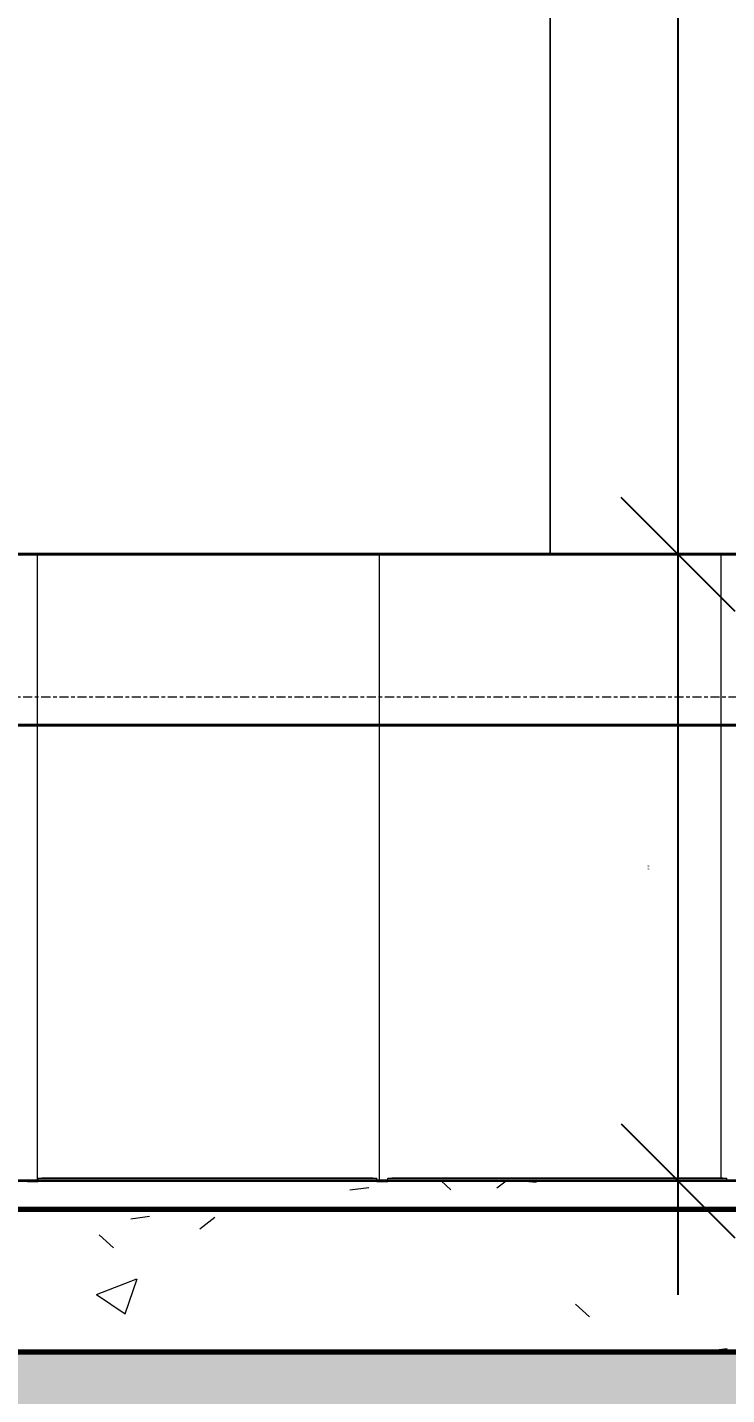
# Model space of a CAD drawing. Header units: millimetres. Extents: x -153298 to 620751, y -313239 to 250031.
# Drawn here: x 95350 to 96578, y -295372 to -292972 of the extents above; entities that cross this region are included whole.
import ezdxf

# ---------------------------------------------------------------- set-up
doc = ezdxf.new("R2010")
doc.units = ezdxf.units.MM
doc.linetypes.add('Centre', pattern=[31.75, 6.35, -4.7625, 15.875, -4.7625])
for name, color, linetype, lineweight in [('A-ANNO-DIMS', 7, 'Continuous', 9), ('A-DETL-GENF', 7, 'Continuous', 35), ('A-DETL-THIN', 7, 'Continuous', 25), ('A-FLOR-FNSH', 7, 'Continuous', 70), ('A-FLOR-LEVL', 7, 'Continuous', 35), ('A-FLOR-PATT', 7, 'Continuous', 70), ('A-GENM', 7, 'Continuous', 9), ('A-GLAZ-CURT', 7, 'Continuous', 9), ('A-WALL-PATT', 7, 'Continuous', 35), ('WALL-E', 7, 'Continuous', 35)]:
    doc.layers.add(name, color=color, linetype=linetype, lineweight=lineweight)
doc.styles.add('Arial_2', font='arial.ttf', dxfattribs={"height": 3})
doc.dimstyles.new('DPA-DIM-3_0_T-T', dxfattribs={"dimscale": 304.8, "dimtxt": 306.07782, "dimasz": 0.656168, "dimexe": 0.656168, "dimexo": 0.0625, "dimgap": 0.164042, "dimtad": 1, "dimdec": 0, "dimzin": 0, "dimdsep": 46, "dimtxsty": 'Arial_2', "dimblk1": 'OBLIQUE', "dimblk2": 'OBLIQUE', "dimsah": 1, "dimcen": 0.09, "dimdle": 0.656168, "dimclrd": 7, "dimclre": 7, "dimclrt": 7, "dimadec": 8, "dimazin": 0, "dimtfac": 1, "dimtdec": 4, "dimtix": 1, "dimtmove": 0, "dimatfit": 3, "dimfxl": 1.312336, "dimfxlon": 1, "dimtvp": 1, "dimtolj": 1, "dimtzin": 0, "dimarcsym": 2})
pattern_1 = [(50, (108217.3, -305821.75), (728.737, -63.756), [76.2, -838.2]), (355, (108217.3, -305821.75), (-140.972, 764.228), [60.96, -670.56]), (100.451, (108278, -305827.1), (587.77, 700.467), [64.76, -712.36]), (46.184, (108217.3, -305618.55), (1084.316, -168.17), [114.3, -1257.3]), (96.636, (108307.7, -305632.6), (949.61, 989.71), [97.14, -1068.54]), (351.184, (108217.3, -305618.6), (949.62, 989.7), [91.44, -1005.84]), (21, (108318.9, -305669.35), (606.458, -409.06), [76.2, -838.2]), (326, (108318.9, -305669.35), (247.208, 736.753), [60.96, -670.56]), (71.451, (108369.44, -305703.44), (853.668, 327.685), [64.76, -712.36]), (37.5, (108217.3, -305821.75), (12.3547, 338.22), [33.528, -628.904, 33.528, -647.192, -673.1]), (37.5, (108217.3, -305821.75), (12.3547, 338.22), [-1343.152, 33.528, -639.572]), (7.5, (108217.3, -305821.75), (267.279, 400.722), [33.528, -354.584, 33.528, -613.664, -256.54]), (7.5, (108217.3, -305821.75), (267.279, 400.722), [-1035.304, 33.528, -223.012]), (327.5, (107990.73, -305821.75), (542.3633, -22.9153), [33.528, -220.472, 33.528, -758.952, -1051.56]), (327.5, (107990.73, -305821.75), (542.3633, -22.9153), [-1046.48, 33.528, -1018.032]), (317.5, (107889.13, -305821.75), (592.517, 101.707), [33.528, -296.672, 33.528, -492.76, -746.76]), (317.5, (107889.13, -305821.75), (592.517, 101.707), [-856.488, 33.528, -713.232])]

# ---------------------------------------------------------------- blocks, each defined once
blk = doc.blocks.new('System Panel - Facade_Solid Panel 100mm-V359-2120-01 ENTRANCE 1 SECTION A')
at = {"layer": 'A-GLAZ-CURT', "color": 7}
for p, q in [((-886982.4, 105550), (-886982.4, 102550)), ((-886982.4, 102550), (-886982.4, 105550)), ((-886982.4, 102550), (-885482.4, 102550)), ((-885482.4, 102550), (-886982.4, 102550))]:
    blk.add_line(p, q, dxfattribs=at)
blk = doc.blocks.new('System Panel - Facade_Solid Panel 100mm-V361-2120-01 ENTRANCE 1 SECTION A')
at = {"layer": 'A-GLAZ-CURT', "color": 7}
for p, q in [((-886982.4, 102550), (-886982.4, 105550)), ((-886982.4, 105550), (-886982.4, 102550)), ((-888482.4, 102550), (-886982.4, 102550)), ((-886982.4, 102550), (-888482.4, 102550))]:
    blk.add_line(p, q, dxfattribs=at)
blk = doc.blocks.new('DPA_Drainage Gutter_Landscape_Type A - DPA_Drainage Gutter_Landscape_Type A-17275574-2120-01 ENTRANCE 1 SECTION A')
at = {"layer": 'A-GENM', "color": 7}
for p, q in [((-887881.1, 101455), (-887286.1, 101455)), ((-887881.1, 101450), (-887881.1, 101455)), ((-887874.1, 101455), (-887867.1, 101455)), ((-887867.1, 101455), (-887874.1, 101455)), ((-887874.1, 101455), (-887867.1, 101455)), ((-887867.1, 101455), (-887874.1, 101455)), ((-887293.1, 101455), (-887874.1, 101455)), ((-887874.1, 101455), (-887293.1, 101455)), ((-887293.1, 101455), (-887874.1, 101455)), ((-887860.1, 101455), (-887847.1, 101455)), ((-887847.1, 101455), (-887860.1, 101455)), ((-887860.1, 101455), (-887847.1, 101455)), ((-887847.1, 101455), (-887860.1, 101455)), ((-887840.1, 101455), (-887827.1, 101455)), ((-887827.1, 101455), (-887840.1, 101455)), ((-887840.1, 101455), (-887827.1, 101455)), ((-887827.1, 101455), (-887840.1, 101455)), ((-887820.1, 101455), (-887807.1, 101455)), ((-887807.1, 101455), (-887820.1, 101455)), ((-887820.1, 101455), (-887807.1, 101455)), ((-887807.1, 101455), (-887820.1, 101455)), ((-887800.1, 101455), (-887787.1, 101455)), ((-887787.1, 101455), (-887800.1, 101455)), ((-887800.1, 101455), (-887787.1, 101455)), ((-887787.1, 101455), (-887800.1, 101455)), ((-887780.1, 101455), (-887767.1, 101455)), ((-887767.1, 101455), (-887780.1, 101455)), ((-887780.1, 101455), (-887767.1, 101455)), ((-887767.1, 101455), (-887780.1, 101455)), ((-887760.1, 101455), (-887747.1, 101455)), ((-887747.1, 101455), (-887760.1, 101455)), ((-887760.1, 101455), (-887747.1, 101455)), ((-887747.1, 101455), (-887760.1, 101455)), ((-887740.1, 101455), (-887727.1, 101455)), ((-887727.1, 101455), (-887740.1, 101455)), ((-887740.1, 101455), (-887727.1, 101455)), ((-887727.1, 101455), (-887740.1, 101455)), ((-887720.1, 101455), (-887707.1, 101455)), ((-887707.1, 101455), (-887720.1, 101455)), ((-887720.1, 101455), (-887707.1, 101455)), ((-887707.1, 101455), (-887720.1, 101455)), ((-887700.1, 101455), (-887687.1, 101455)), ((-887687.1, 101455), (-887700.1, 101455)), ((-887700.1, 101455), (-887687.1, 101455)), ((-887687.1, 101455), (-887700.1, 101455)), ((-887680.1, 101455), (-887667.1, 101455)), ((-887667.1, 101455), (-887680.1, 101455)), ((-887680.1, 101455), (-887667.1, 101455)), ((-887667.1, 101455), (-887680.1, 101455)), ((-887660.1, 101455), (-887647.1, 101455)), ((-887647.1, 101455), (-887660.1, 101455)), ((-887660.1, 101455), (-887647.1, 101455)), ((-887647.1, 101455), (-887660.1, 101455)), ((-887640.1, 101455), (-887627.1, 101455)), ((-887627.1, 101455), (-887640.1, 101455)), ((-887640.1, 101455), (-887627.1, 101455)), ((-887627.1, 101455), (-887640.1, 101455)), ((-887620.1, 101455), (-887607.1, 101455)), ((-887607.1, 101455), (-887620.1, 101455)), ((-887620.1, 101455), (-887607.1, 101455)), ((-887607.1, 101455), (-887620.1, 101455)), ((-887600.1, 101455), (-887587.1, 101455)), ((-887587.1, 101455), (-887600.1, 101455)), ((-887600.1, 101455), (-887587.1, 101455)), ((-887587.1, 101455), (-887600.1, 101455)), ((-887580.1, 101455), (-887567.1, 101455)), ((-887567.1, 101455), (-887580.1, 101455)), ((-887580.1, 101455), (-887567.1, 101455)), ((-887567.1, 101455), (-887580.1, 101455)), ((-887560.1, 101455), (-887547.1, 101455)), ((-887547.1, 101455), (-887560.1, 101455)), ((-887560.1, 101455), (-887547.1, 101455)), ((-887547.1, 101455), (-887560.1, 101455)), ((-887540.1, 101455), (-887527.1, 101455)), ((-887527.1, 101455), (-887540.1, 101455)), ((-887540.1, 101455), (-887527.1, 101455)), ((-887527.1, 101455), (-887540.1, 101455)), ((-887520.1, 101455), (-887507.1, 101455)), ((-887507.1, 101455), (-887520.1, 101455)), ((-887520.1, 101455), (-887507.1, 101455)), ((-887507.1, 101455), (-887520.1, 101455)), ((-887500.1, 101455), (-887487.1, 101455)), ((-887487.1, 101455), (-887500.1, 101455)), ((-887500.1, 101455), (-887487.1, 101455)), ((-887487.1, 101455), (-887500.1, 101455)), ((-887480.1, 101455), (-887467.1, 101455)), ((-887467.1, 101455), (-887480.1, 101455)), ((-887480.1, 101455), (-887467.1, 101455)), ((-887467.1, 101455), (-887480.1, 101455)), ((-887460.1, 101455), (-887447.1, 101455)), ((-887447.1, 101455), (-887460.1, 101455)), ((-887460.1, 101455), (-887447.1, 101455)), ((-887447.1, 101455), (-887460.1, 101455)), ((-887440.1, 101455), (-887427.1, 101455)), ((-887427.1, 101455), (-887440.1, 101455)), ((-887440.1, 101455), (-887427.1, 101455)), ((-887427.1, 101455), (-887440.1, 101455)), ((-887420.1, 101455), (-887407.1, 101455)), ((-887407.1, 101455), (-887420.1, 101455)), ((-887420.1, 101455), (-887407.1, 101455)), ((-887407.1, 101455), (-887420.1, 101455)), ((-887400.1, 101455), (-887387.1, 101455)), ((-887387.1, 101455), (-887400.1, 101455)), ((-887400.1, 101455), (-887387.1, 101455)), ((-887387.1, 101455), (-887400.1, 101455)), ((-887380.1, 101455), (-887367.1, 101455)), ((-887367.1, 101455), (-887380.1, 101455)), ((-887380.1, 101455), (-887367.1, 101455)), ((-887367.1, 101455), (-887380.1, 101455)), ((-887360.1, 101455), (-887347.1, 101455)), ((-887347.1, 101455), (-887360.1, 101455)), ((-887360.1, 101455), (-887347.1, 101455)), ((-887347.1, 101455), (-887360.1, 101455)), ((-887340.1, 101455), (-887327.1, 101455)), ((-887327.1, 101455), (-887340.1, 101455)), ((-887340.1, 101455), (-887327.1, 101455)), ((-887327.1, 101455), (-887340.1, 101455)), ((-887320.1, 101455), (-887307.1, 101455)), ((-887307.1, 101455), (-887320.1, 101455)), ((-887320.1, 101455), (-887307.1, 101455)), ((-887307.1, 101455), (-887320.1, 101455)), ((-887300.1, 101455), (-887293.1, 101455)), ((-887293.1, 101455), (-887300.1, 101455)), ((-887300.1, 101455), (-887293.1, 101455)), ((-887293.1, 101455), (-887300.1, 101455)), ((-887286.1, 101450), (-887286.1, 101455)), ((-887267.3, 101455), (-886672.3, 101455)), ((-887267.3, 101450), (-887267.3, 101455)), ((-887260.3, 101455), (-887253.3, 101455)), ((-887253.3, 101455), (-887260.3, 101455)), ((-887260.3, 101455), (-887253.3, 101455)), ((-887253.3, 101455), (-887260.3, 101455)), ((-886679.3, 101455), (-887260.3, 101455)), ((-887260.3, 101455), (-886679.3, 101455)), ((-886679.3, 101455), (-887260.3, 101455)), ((-887246.3, 101455), (-887233.3, 101455)), ((-887233.3, 101455), (-887246.3, 101455)), ((-887246.3, 101455), (-887233.3, 101455)), ((-887233.3, 101455), (-887246.3, 101455)), ((-887226.3, 101455), (-887213.3, 101455)), ((-887213.3, 101455), (-887226.3, 101455)), ((-887226.3, 101455), (-887213.3, 101455)), ((-887213.3, 101455), (-887226.3, 101455)), ((-887206.3, 101455), (-887193.3, 101455)), ((-887193.3, 101455), (-887206.3, 101455)), ((-887206.3, 101455), (-887193.3, 101455)), ((-887193.3, 101455), (-887206.3, 101455)), ((-887186.3, 101455), (-887173.3, 101455)), ((-887173.3, 101455), (-887186.3, 101455)), ((-887186.3, 101455), (-887173.3, 101455)), ((-887173.3, 101455), (-887186.3, 101455)), ((-887166.3, 101455), (-887153.3, 101455)), ((-887153.3, 101455), (-887166.3, 101455)), ((-887166.3, 101455), (-887153.3, 101455)), ((-887153.3, 101455), (-887166.3, 101455)), ((-887146.3, 101455), (-887133.3, 101455)), ((-887133.3, 101455), (-887146.3, 101455)), ((-887146.3, 101455), (-887133.3, 101455)), ((-887133.3, 101455), (-887146.3, 101455)), ((-887126.3, 101455), (-887113.3, 101455)), ((-887113.3, 101455), (-887126.3, 101455)), ((-887126.3, 101455), (-887113.3, 101455)), ((-887113.3, 101455), (-887126.3, 101455)), ((-887106.3, 101455), (-887093.3, 101455)), ((-887093.3, 101455), (-887106.3, 101455)), ((-887106.3, 101455), (-887093.3, 101455)), ((-887093.3, 101455), (-887106.3, 101455)), ((-887086.3, 101455), (-887073.3, 101455)), ((-887073.3, 101455), (-887086.3, 101455)), ((-887086.3, 101455), (-887073.3, 101455)), ((-887073.3, 101455), (-887086.3, 101455)), ((-887066.3, 101455), (-887053.3, 101455)), ((-887053.3, 101455), (-887066.3, 101455)), ((-887066.3, 101455), (-887053.3, 101455)), ((-887053.3, 101455), (-887066.3, 101455)), ((-887046.3, 101455), (-887033.3, 101455)), ((-887033.3, 101455), (-887046.3, 101455)), ((-887046.3, 101455), (-887033.3, 101455)), ((-887033.3, 101455), (-887046.3, 101455)), ((-887026.3, 101455), (-887013.3, 101455)), ((-887013.3, 101455), (-887026.3, 101455)), ((-887026.3, 101455), (-887013.3, 101455)), ((-887013.3, 101455), (-887026.3, 101455)), ((-887006.3, 101455), (-886993.3, 101455)), ((-886993.3, 101455), (-887006.3, 101455)), ((-887006.3, 101455), (-886993.3, 101455)), ((-886993.3, 101455), (-887006.3, 101455)), ((-886986.3, 101455), (-886973.3, 101455)), ((-886973.3, 101455), (-886986.3, 101455)), ((-886986.3, 101455), (-886973.3, 101455)), ((-886973.3, 101455), (-886986.3, 101455)), ((-886966.3, 101455), (-886953.3, 101455)), ((-886953.3, 101455), (-886966.3, 101455)), ((-886966.3, 101455), (-886953.3, 101455)), ((-886953.3, 101455), (-886966.3, 101455)), ((-886946.3, 101455), (-886933.3, 101455)), ((-886933.3, 101455), (-886946.3, 101455)), ((-886946.3, 101455), (-886933.3, 101455)), ((-886933.3, 101455), (-886946.3, 101455)), ((-886926.3, 101455), (-886913.3, 101455)), ((-886913.3, 101455), (-886926.3, 101455)), ((-886926.3, 101455), (-886913.3, 101455)), ((-886913.3, 101455), (-886926.3, 101455)), ((-886906.3, 101455), (-886893.3, 101455)), ((-886893.3, 101455), (-886906.3, 101455)), ((-886906.3, 101455), (-886893.3, 101455)), ((-886893.3, 101455), (-886906.3, 101455)), ((-886886.3, 101455), (-886873.3, 101455)), ((-886873.3, 101455), (-886886.3, 101455)), ((-886886.3, 101455), (-886873.3, 101455)), ((-886873.3, 101455), (-886886.3, 101455)), ((-886866.3, 101455), (-886853.3, 101455)), ((-886853.3, 101455), (-886866.3, 101455)), ((-886866.3, 101455), (-886853.3, 101455)), ((-886853.3, 101455), (-886866.3, 101455)), ((-886846.3, 101455), (-886833.3, 101455)), ((-886833.3, 101455), (-886846.3, 101455)), ((-886846.3, 101455), (-886833.3, 101455)), ((-886833.3, 101455), (-886846.3, 101455)), ((-886826.3, 101455), (-886813.3, 101455)), ((-886813.3, 101455), (-886826.3, 101455)), ((-886826.3, 101455), (-886813.3, 101455)), ((-886813.3, 101455), (-886826.3, 101455)), ((-886806.3, 101455), (-886793.3, 101455)), ((-886793.3, 101455), (-886806.3, 101455)), ((-886806.3, 101455), (-886793.3, 101455)), ((-886793.3, 101455), (-886806.3, 101455)), ((-886786.3, 101455), (-886773.3, 101455)), ((-886773.3, 101455), (-886786.3, 101455)), ((-886786.3, 101455), (-886773.3, 101455)), ((-886773.3, 101455), (-886786.3, 101455)), ((-886766.3, 101455), (-886753.3, 101455)), ((-886753.3, 101455), (-886766.3, 101455)), ((-886766.3, 101455), (-886753.3, 101455)), ((-886753.3, 101455), (-886766.3, 101455)), ((-886745.8, 101455), (-886733.3, 101455)), ((-886733.3, 101455), (-886745.8, 101455)), ((-886745.8, 101455), (-886733.3, 101455)), ((-886733.3, 101455), (-886745.8, 101455)), ((-886726.3, 101455), (-886713.3, 101455)), ((-886713.3, 101455), (-886726.3, 101455)), ((-886726.3, 101455), (-886713.3, 101455)), ((-886713.3, 101455), (-886726.3, 101455)), ((-886706.3, 101455), (-886693.3, 101455)), ((-886693.3, 101455), (-886706.3, 101455)), ((-886706.3, 101455), (-886693.3, 101455)), ((-886693.3, 101455), (-886706.3, 101455)), ((-886686.3, 101455), (-886679.3, 101455)), ((-886679.3, 101455), (-886686.3, 101455)), ((-886686.3, 101455), (-886679.3, 101455)), ((-886679.3, 101455), (-886686.3, 101455)), ((-886672.3, 101450), (-886672.3, 101455)), ((-887286.1, 101400), (-887881.1, 101400)), ((-887881.1, 101400), (-887286.1, 101400)), ((-887867.1, 101400), (-887874.1, 101400)), ((-887874.1, 101400), (-887867.1, 101400)), ((-887867.1, 101400), (-887874.1, 101400)), ((-887874.1, 101400), (-887867.1, 101400)), ((-887847.1, 101400), (-887860.1, 101400)), ((-887860.1, 101400), (-887847.1, 101400)), ((-887847.1, 101400), (-887860.1, 101400)), ((-887860.1, 101400), (-887847.1, 101400)), ((-887827.1, 101400), (-887840.1, 101400)), ((-887840.1, 101400), (-887827.1, 101400)), ((-887827.1, 101400), (-887840.1, 101400)), ((-887840.1, 101400), (-887827.1, 101400)), ((-887807.1, 101400), (-887820.1, 101400)), ((-887820.1, 101400), (-887807.1, 101400)), ((-887807.1, 101400), (-887820.1, 101400)), ((-887820.1, 101400), (-887807.1, 101400)), ((-887787.1, 101400), (-887800.1, 101400)), ((-887800.1, 101400), (-887787.1, 101400)), ((-887787.1, 101400), (-887800.1, 101400)), ((-887800.1, 101400), (-887787.1, 101400)), ((-887767.1, 101400), (-887780.1, 101400)), ((-887780.1, 101400), (-887767.1, 101400)), ((-887767.1, 101400), (-887780.1, 101400)), ((-887780.1, 101400), (-887767.1, 101400)), ((-887747.1, 101400), (-887760.1, 101400)), ((-887760.1, 101400), (-887747.1, 101400)), ((-887747.1, 101400), (-887760.1, 101400)), ((-887760.1, 101400), (-887747.1, 101400)), ((-887727.1, 101400), (-887740.1, 101400)), ((-887740.1, 101400), (-887727.1, 101400)), ((-887727.1, 101400), (-887740.1, 101400)), ((-887740.1, 101400), (-887727.1, 101400)), ((-887707.1, 101400), (-887720.1, 101400)), ((-887720.1, 101400), (-887707.1, 101400)), ((-887707.1, 101400), (-887720.1, 101400)), ((-887720.1, 101400), (-887707.1, 101400)), ((-887687.1, 101400), (-887700.1, 101400)), ((-887700.1, 101400), (-887687.1, 101400)), ((-887687.1, 101400), (-887700.1, 101400)), ((-887700.1, 101400), (-887687.1, 101400)), ((-887667.1, 101400), (-887680.1, 101400)), ((-887680.1, 101400), (-887667.1, 101400)), ((-887667.1, 101400), (-887680.1, 101400)), ((-887680.1, 101400), (-887667.1, 101400)), ((-887647.1, 101400), (-887660.1, 101400)), ((-887660.1, 101400), (-887647.1, 101400)), ((-887647.1, 101400), (-887660.1, 101400)), ((-887660.1, 101400), (-887647.1, 101400)), ((-887627.1, 101400), (-887640.1, 101400)), ((-887640.1, 101400), (-887627.1, 101400)), ((-887627.1, 101400), (-887640.1, 101400)), ((-887640.1, 101400), (-887627.1, 101400)), ((-887607.1, 101400), (-887620.1, 101400)), ((-887620.1, 101400), (-887607.1, 101400)), ((-887607.1, 101400), (-887620.1, 101400)), ((-887620.1, 101400), (-887607.1, 101400)), ((-887587.1, 101400), (-887600.1, 101400)), ((-887600.1, 101400), (-887587.1, 101400)), ((-887587.1, 101400), (-887600.1, 101400)), ((-887600.1, 101400), (-887587.1, 101400)), ((-887567.1, 101400), (-887580.1, 101400)), ((-887580.1, 101400), (-887567.1, 101400)), ((-887567.1, 101400), (-887580.1, 101400)), ((-887580.1, 101400), (-887567.1, 101400)), ((-887547.1, 101400), (-887560.1, 101400)), ((-887560.1, 101400), (-887547.1, 101400)), ((-887547.1, 101400), (-887560.1, 101400)), ((-887560.1, 101400), (-887547.1, 101400)), ((-887527.1, 101400), (-887540.1, 101400)), ((-887540.1, 101400), (-887527.1, 101400)), ((-887527.1, 101400), (-887540.1, 101400)), ((-887540.1, 101400), (-887527.1, 101400)), ((-887507.1, 101400), (-887520.1, 101400)), ((-887520.1, 101400), (-887507.1, 101400)), ((-887507.1, 101400), (-887520.1, 101400)), ((-887520.1, 101400), (-887507.1, 101400)), ((-887487.1, 101400), (-887500.1, 101400)), ((-887500.1, 101400), (-887487.1, 101400)), ((-887487.1, 101400), (-887500.1, 101400)), ((-887500.1, 101400), (-887487.1, 101400)), ((-887467.1, 101400), (-887480.1, 101400)), ((-887480.1, 101400), (-887467.1, 101400)), ((-887467.1, 101400), (-887480.1, 101400)), ((-887480.1, 101400), (-887467.1, 101400)), ((-887447.1, 101400), (-887460.1, 101400)), ((-887460.1, 101400), (-887447.1, 101400)), ((-887447.1, 101400), (-887460.1, 101400)), ((-887460.1, 101400), (-887447.1, 101400)), ((-887427.1, 101400), (-887440.1, 101400)), ((-887440.1, 101400), (-887427.1, 101400)), ((-887427.1, 101400), (-887440.1, 101400)), ((-887440.1, 101400), (-887427.1, 101400)), ((-887407.1, 101400), (-887420.1, 101400)), ((-887420.1, 101400), (-887407.1, 101400)), ((-887407.1, 101400), (-887420.1, 101400)), ((-887420.1, 101400), (-887407.1, 101400)), ((-887387.1, 101400), (-887400.1, 101400)), ((-887400.1, 101400), (-887387.1, 101400)), ((-887387.1, 101400), (-887400.1, 101400)), ((-887400.1, 101400), (-887387.1, 101400)), ((-887367.1, 101400), (-887380.1, 101400)), ((-887380.1, 101400), (-887367.1, 101400)), ((-887367.1, 101400), (-887380.1, 101400)), ((-887380.1, 101400), (-887367.1, 101400)), ((-887347.1, 101400), (-887360.1, 101400)), ((-887360.1, 101400), (-887347.1, 101400)), ((-887347.1, 101400), (-887360.1, 101400)), ((-887360.1, 101400), (-887347.1, 101400)), ((-887327.1, 101400), (-887340.1, 101400)), ((-887340.1, 101400), (-887327.1, 101400)), ((-887327.1, 101400), (-887340.1, 101400)), ((-887340.1, 101400), (-887327.1, 101400)), ((-887307.1, 101400), (-887320.1, 101400)), ((-887320.1, 101400), (-887307.1, 101400)), ((-887307.1, 101400), (-887320.1, 101400)), ((-887320.1, 101400), (-887307.1, 101400)), ((-887293.1, 101400), (-887300.1, 101400)), ((-887300.1, 101400), (-887293.1, 101400)), ((-887293.1, 101400), (-887300.1, 101400)), ((-887300.1, 101400), (-887293.1, 101400)), ((-886672.3, 101400), (-887267.3, 101400)), ((-887267.3, 101400), (-886672.3, 101400)), ((-887253.3, 101400), (-887260.3, 101400)), ((-887260.3, 101400), (-887253.3, 101400)), ((-887253.3, 101400), (-887260.3, 101400)), ((-887260.3, 101400), (-887253.3, 101400)), ((-887233.3, 101400), (-887246.3, 101400)), ((-887246.3, 101400), (-887233.3, 101400)), ((-887233.3, 101400), (-887246.3, 101400)), ((-887246.3, 101400), (-887233.3, 101400)), ((-887213.3, 101400), (-887226.3, 101400)), ((-887226.3, 101400), (-887213.3, 101400)), ((-887213.3, 101400), (-887226.3, 101400)), ((-887226.3, 101400), (-887213.3, 101400)), ((-887193.3, 101400), (-887206.3, 101400)), ((-887206.3, 101400), (-887193.3, 101400)), ((-887193.3, 101400), (-887206.3, 101400)), ((-887206.3, 101400), (-887193.3, 101400)), ((-887173.3, 101400), (-887186.3, 101400)), ((-887186.3, 101400), (-887173.3, 101400)), ((-887173.3, 101400), (-887186.3, 101400)), ((-887186.3, 101400), (-887173.3, 101400)), ((-887153.3, 101400), (-887166.3, 101400)), ((-887166.3, 101400), (-887153.3, 101400)), ((-887153.3, 101400), (-887166.3, 101400)), ((-887166.3, 101400), (-887153.3, 101400)), ((-887133.3, 101400), (-887146.3, 101400)), ((-887146.3, 101400), (-887133.3, 101400)), ((-887133.3, 101400), (-887146.3, 101400)), ((-887146.3, 101400), (-887133.3, 101400)), ((-887113.3, 101400), (-887126.3, 101400)), ((-887126.3, 101400), (-887113.3, 101400)), ((-887113.3, 101400), (-887126.3, 101400)), ((-887126.3, 101400), (-887113.3, 101400)), ((-887093.3, 101400), (-887106.3, 101400)), ((-887106.3, 101400), (-887093.3, 101400)), ((-887093.3, 101400), (-887106.3, 101400)), ((-887106.3, 101400), (-887093.3, 101400)), ((-887073.3, 101400), (-887086.3, 101400)), ((-887086.3, 101400), (-887073.3, 101400)), ((-887073.3, 101400), (-887086.3, 101400)), ((-887086.3, 101400), (-887073.3, 101400)), ((-887053.3, 101400), (-887066.3, 101400)), ((-887066.3, 101400), (-887053.3, 101400)), ((-887053.3, 101400), (-887066.3, 101400)), ((-887066.3, 101400), (-887053.3, 101400)), ((-887033.3, 101400), (-887046.3, 101400)), ((-887046.3, 101400), (-887033.3, 101400)), ((-887033.3, 101400), (-887046.3, 101400)), ((-887046.3, 101400), (-887033.3, 101400)), ((-887013.3, 101400), (-887026.3, 101400)), ((-887026.3, 101400), (-887013.3, 101400)), ((-887013.3, 101400), (-887026.3, 101400)), ((-887026.3, 101400), (-887013.3, 101400)), ((-886993.3, 101400), (-887006.3, 101400)), ((-887006.3, 101400), (-886993.3, 101400)), ((-886993.3, 101400), (-887006.3, 101400)), ((-887006.3, 101400), (-886993.3, 101400)), ((-886973.3, 101400), (-886986.3, 101400)), ((-886986.3, 101400), (-886973.3, 101400)), ((-886973.3, 101400), (-886986.3, 101400)), ((-886986.3, 101400), (-886973.3, 101400)), ((-886953.3, 101400), (-886966.3, 101400)), ((-886966.3, 101400), (-886953.3, 101400)), ((-886953.3, 101400), (-886966.3, 101400)), ((-886966.3, 101400), (-886953.3, 101400)), ((-886933.3, 101400), (-886946.3, 101400)), ((-886946.3, 101400), (-886933.3, 101400)), ((-886933.3, 101400), (-886946.3, 101400)), ((-886946.3, 101400), (-886933.3, 101400)), ((-886913.3, 101400), (-886926.3, 101400)), ((-886926.3, 101400), (-886913.3, 101400)), ((-886913.3, 101400), (-886926.3, 101400)), ((-886926.3, 101400), (-886913.3, 101400)), ((-886893.3, 101400), (-886906.3, 101400)), ((-886906.3, 101400), (-886893.3, 101400)), ((-886893.3, 101400), (-886906.3, 101400)), ((-886906.3, 101400), (-886893.3, 101400)), ((-886873.3, 101400), (-886886.3, 101400)), ((-886886.3, 101400), (-886873.3, 101400)), ((-886873.3, 101400), (-886886.3, 101400)), ((-886886.3, 101400), (-886873.3, 101400)), ((-886853.3, 101400), (-886866.3, 101400)), ((-886866.3, 101400), (-886853.3, 101400)), ((-886853.3, 101400), (-886866.3, 101400)), ((-886866.3, 101400), (-886853.3, 101400)), ((-886833.3, 101400), (-886846.3, 101400)), ((-886846.3, 101400), (-886833.3, 101400)), ((-886833.3, 101400), (-886846.3, 101400)), ((-886846.3, 101400), (-886833.3, 101400)), ((-886813.3, 101400), (-886826.3, 101400)), ((-886826.3, 101400), (-886813.3, 101400)), ((-886813.3, 101400), (-886826.3, 101400)), ((-886826.3, 101400), (-886813.3, 101400)), ((-886793.3, 101400), (-886806.3, 101400)), ((-886806.3, 101400), (-886793.3, 101400)), ((-886793.3, 101400), (-886806.3, 101400)), ((-886806.3, 101400), (-886793.3, 101400)), ((-886773.3, 101400), (-886786.3, 101400)), ((-886786.3, 101400), (-886773.3, 101400)), ((-886773.3, 101400), (-886786.3, 101400)), ((-886786.3, 101400), (-886773.3, 101400)), ((-886753.3, 101400), (-886766.3, 101400)), ((-886766.3, 101400), (-886753.3, 101400)), ((-886753.3, 101400), (-886766.3, 101400)), ((-886766.3, 101400), (-886753.3, 101400)), ((-886733.3, 101400), (-886745.8, 101400)), ((-886745.8, 101400), (-886733.3, 101400)), ((-886733.3, 101400), (-886745.8, 101400)), ((-886745.8, 101400), (-886733.3, 101400)), ((-886713.3, 101400), (-886726.3, 101400)), ((-886726.3, 101400), (-886713.3, 101400)), ((-886713.3, 101400), (-886726.3, 101400)), ((-886726.3, 101400), (-886713.3, 101400)), ((-886693.3, 101400), (-886706.3, 101400)), ((-886706.3, 101400), (-886693.3, 101400)), ((-886693.3, 101400), (-886706.3, 101400)), ((-886706.3, 101400), (-886693.3, 101400)), ((-886679.3, 101400), (-886686.3, 101400)), ((-886686.3, 101400), (-886679.3, 101400)), ((-886679.3, 101400), (-886686.3, 101400)), ((-886686.3, 101400), (-886679.3, 101400))]:
    blk.add_line(p, q, dxfattribs=at)
blk = doc.blocks.new('_Oblique')
at = {"color": 7, "linetype": 'ByBlock', "lineweight": -2}
blk.add_line((-0.5, -0.5), (0.5, 0.5), dxfattribs=at)
blk = doc.blocks.new('*D3774')
at = {"layer": 'A-ANNO-DIMS', "color": 7, "lineweight": -2, "transparency": 16777216}
for p, q in [((96492.5, -290696.8), (96492.5, -294096.8)), ((96873.4, -290896.8), (96292.5, -290896.8)), ((96873.4, -293896.8), (96292.5, -293896.8))]:
    blk.add_line(p, q, dxfattribs=at)
at = {"layer": 'DEFPOINTS', "color": 7, "transparency": 16777216}
for p in [(96892.5, -290896.8), (96492.5, -293896.8), (96892.5, -293896.8)]:
    blk.add_point(p, dxfattribs=at)
at = {"layer": 'A-ANNO-DIMS', "color": 7, "lineweight": -2, "transparency": 16777216, "xscale": 200, "yscale": 200, "zscale": 200}
for p, rotation in [((96492.5, -290896.8), 90), ((96492.5, -293896.8), 270)]:
    blk.add_blockref('_Oblique', p, dxfattribs=dict(at, rotation=rotation))
at = {"layer": 'A-ANNO-DIMS', "color": 7, "transparency": 16777216, "insert": (96440.9, -292396.8), "char_height": 3, "width": 1107.531, "attachment_point": 5, "rotation": 90, "style": 'Arial_2'}
blk.add_mtext('\\A1;3000', dxfattribs=at)
blk = doc.blocks.new('*D3775')
at = {"layer": 'A-ANNO-DIMS', "color": 7, "lineweight": -2, "transparency": 16777216}
for p, q in [((96492.5, -293696.8), (96492.5, -295196.8)), ((96873.4, -293896.8), (96292.5, -293896.8)), ((96873.4, -294996.8), (96292.5, -294996.8))]:
    blk.add_line(p, q, dxfattribs=at)
at = {"layer": 'DEFPOINTS', "color": 7, "transparency": 16777216}
for p in [(96892.5, -293896.8), (96492.5, -294996.8), (96892.5, -294996.8)]:
    blk.add_point(p, dxfattribs=at)
at = {"layer": 'A-ANNO-DIMS', "color": 7, "lineweight": -2, "transparency": 16777216, "xscale": 200, "yscale": 200, "zscale": 200}
for p, rotation in [((96492.5, -293896.8), 90), ((96492.5, -294996.8), 270)]:
    blk.add_blockref('_Oblique', p, dxfattribs=dict(at, rotation=rotation))
at = {"layer": 'A-ANNO-DIMS', "color": 7, "transparency": 16777216, "insert": (96440.9, -294446.8), "char_height": 3, "width": 1107.531, "attachment_point": 5, "rotation": 90, "style": 'Arial_2'}
blk.add_mtext('\\A1;1100', dxfattribs=at)

msp = doc.modelspace()

# ---------------------------------------------------------------- hatches: boundary and pattern name
at = {"layer": 'A-DETL-GENF', "lineweight": 9}
h = msp.add_hatch(dxfattribs=at)
h.set_pattern_fill('FP_32', style=0, pattern_type=2)
h.set_pattern_definition([(45, (108217.3, -305821.75), (0, 449.0128), [317.5, -317.5]), (45, (108133.1, -305737.56), (0, 449.0128), [317.5, -317.5]), (45, (108048.92, -305653.38), (0, 449.0128), [317.5, -317.5]), (135, (108048.92, -305597.24), (-449.0128, 3e-14), [317.5, -317.5]), (135, (108133.1, -305513.05), (-449.0128, 3e-14), [317.5, -317.5]), (135, (108217.3, -305428.87), (-449.0128, 3e-14), [317.5, -317.5])])
h.paths.add_polyline_path([(136587.1047, -298446.753), (140337.5298, -298446.753), (140337.5298, -295376.753), (134242.3285, -295376.753), (134242.3285, -295096.753), (116692.5163, -295096.753), (122478.88, -298446.753), (132836.6797, -298446.753)])
h.paths.add_polyline_path([(91582.0038, -298446.753), (103688.1926, -298446.753), (103688.1926, -295296.753), (88643.88, -295296.753), (88643.88, -295146.753), (83446.7954, -295146.753), (83446.7954, -295376.753), (80330.7286, -295376.753), (80330.7286, -298446.753), (87831.5788, -298446.753)])
at = {"layer": 'A-FLOR-PATT', "lineweight": 9}
h = msp.add_hatch(dxfattribs=at)
h.set_pattern_fill('FP_1', style=0, pattern_type=2)
h.set_pattern_definition(pattern_1)
h.paths.add_polyline_path([(96035.6336, -295046.753), (98172.88, -295046.753), (98172.88, -295021.753), (98260.38, -295021.753), (98260.38, -295016.753), (98237.88, -295016.753), (98237.88, -294996.753), (88642.88, -294996.753), (88642.88, -295046.753), (95801.2321, -295046.753)])
h.paths.add_polyline_path([(98402.88, -295021.753), (98431.8802, -295021.753), (98431.8802, -294996.753), (98402.88, -294996.753), (98402.88, -295016.753), (98380.38, -295016.753), (98380.38, -295021.753)])
h = msp.add_hatch(dxfattribs=at)
h.set_pattern_fill('FP_1', style=0, pattern_type=2)
h.set_pattern_definition(pattern_1)
h.paths.add_polyline_path([(96035.6336, -295046.753), (98172.88, -295046.753), (98172.88, -295021.753), (98260.38, -295021.753), (98260.38, -295016.753), (98237.88, -295016.753), (98237.88, -294996.753), (88642.88, -294996.753), (88642.88, -295046.753), (95801.2321, -295046.753)])
h.paths.add_polyline_path([(98402.88, -295021.753), (98431.8802, -295021.753), (98431.8802, -294996.753), (98402.88, -294996.753), (98402.88, -295016.753), (98380.38, -295016.753), (98380.38, -295021.753)])
h = msp.add_hatch(dxfattribs=at)
h.set_pattern_fill('FP_1', style=0, pattern_type=2)
h.set_pattern_definition(pattern_1)
h.paths.add_polyline_path([(96738.8383, -295296.753), (98431.8802, -295296.753), (98431.8802, -295096.753), (98380.38, -295096.753), (98380.38, -295176.753), (98260.38, -295176.753), (98260.38, -295096.753), (98172.88, -295096.753), (98172.88, -295046.753), (88642.88, -295046.753), (88643.88, -295296.753), (96504.4368, -295296.753)])
h = msp.add_hatch(dxfattribs=at)
h.set_pattern_fill('FP_1', style=0, pattern_type=2)
h.set_pattern_definition(pattern_1)
h.paths.add_polyline_path([(96738.8383, -295296.753), (98431.8802, -295296.753), (98431.8802, -295096.753), (98380.38, -295096.753), (98380.38, -295176.753), (98260.38, -295176.753), (98260.38, -295096.753), (98172.88, -295096.753), (98172.88, -295046.753), (88642.88, -295046.753), (88643.88, -295296.753), (96504.4368, -295296.753)])
at = {"layer": 'A-WALL-PATT', "lineweight": 9}
h = msp.add_hatch(dxfattribs=at)
h.set_pattern_fill('FP_30', style=0, pattern_type=2)
h.set_pattern_definition([(90, (88767.9, -293896.75), (-600, 4e-14), [])])
h.paths.add_polyline_path([(88767.88, -294196.753), (90967.88, -294196.753), (90968.716, -294096.3461), (90970.2953, -294091.3262), (90970.2953, -294090.1106), (90973.7886, -294085.8377), (90977.9408, -294083.2592), (90979.2785, -294082.2271), (90986.7623, -294082.2641), (90987.6771, -294083.672), (90992.176, -294086.0651), (90996.3746, -294091.0827), (90996.887, -294099.5047), (90997.7401, -294119.8756), (90997.88, -294137.7639), (90997.88, -294196.753), (91617.88, -294196.753), (91618.716, -294096.3461), (91620.2953, -294091.3262), (91620.2953, -294090.1106), (91623.7886, -294085.8377), (91627.9408, -294083.2592), (91629.2785, -294082.2271), (91636.7623, -294082.2641), (91637.6771, -294083.672), (91642.176, -294086.0651), (91646.3746, -294091.0827), (91646.887, -294099.5047), (91647.7401, -294119.8756), (91647.88, -294137.7639), (91647.88, -294196.753), (92267.88, -294196.753), (92268.716, -294096.3461), (92270.2953, -294091.3262), (92270.2953, -294090.1106), (92273.7886, -294085.8377), (92277.9408, -294083.2592), (92279.2785, -294082.2271), (92286.7623, -294082.2641), (92287.6771, -294083.672), (92292.176, -294086.0651), (92296.3746, -294091.0827), (92296.887, -294099.5047), (92297.7401, -294119.8756), (92297.88, -294137.7639), (92297.88, -294196.753), (92917.88, -294196.753), (92918.716, -294096.3461), (92920.2953, -294091.3262), (92920.2953, -294090.1106), (92923.7886, -294085.8377), (92927.9408, -294083.2592), (92929.2785, -294082.2271), (92936.7623, -294082.2641), (92937.6771, -294083.672), (92942.176, -294086.0651), (92946.3746, -294091.0827), (92946.887, -294099.5047), (92947.7401, -294119.8756), (92947.88, -294133.1991), (92947.88, -294196.753), (93567.88, -294196.753), (93568.716, -294096.3461), (93570.2953, -294091.3262), (93570.2953, -294090.1106), (93573.7886, -294085.8377), (93577.9408, -294083.2592), (93579.2785, -294082.2271), (93586.7623, -294082.2641), (93587.6771, -294083.672), (93592.176, -294086.0651), (93596.3746, -294091.0827), (93596.887, -294099.5047), (93597.7401, -294119.8756), (93597.88, -294137.7639), (93597.88, -294196.753), (97743.5724, -294196.753), (97726.5104, -294147.9827), (97722.922, -294125.3265), (97731.6683, -294095.0229), (97740.7916, -294082.0376), (97747.0046, -294075.7164), (97755.8687, -294070.112), (97766.0321, -294063.7588), (97791.88, -294058.7345), (98172.88, -294058.7345), (98492.4254, -293896.753), (88767.88, -293896.753), (88767.88, -294101.7192)])
h.paths.add_polyline_path([(97791.88, -294096.7345), (97791.88, -294096.0871), (97790.1357, -294096.8571)])
h.paths.add_polyline_path([(97773.3681, -294102.8687), (97762.7495, -294117.2812), (97765.6279, -294109.3526), (97769.8446, -294105.8203)])
h.paths.add_polyline_path([(98162.88, -294196.753), (98163.2207, -294190.1521), (98164.2197, -294188.7345), (98162.88, -294183.7345), (98162.88, -294096.7345), (97788.7269, -294097.7794), (97775.6882, -294100.8884), (97765.1436, -294110.6757), (97762.2173, -294120.0458), (97763.9321, -294141.5863), (97784.0287, -294196.753), (98145.2477, -294196.753)])
h.paths.add_polyline_path([(99170.4279, -294196.753), (99762.2461, -293896.753), (99069.6522, -293896.753), (98902.88, -293981.2919), (98902.88, -294196.753), (99082.854, -294196.753)])
h.paths.add_polyline_path([(98852.88, -294196.753), (98852.88, -294006.6375), (98477.834, -294196.753), (98848.4524, -294196.753)])
h.paths.add_polyline_path([(98182.88, -294163.7345), (98181.5402, -294164.8906), (98182.5393, -294164.1154)])
h.paths.add_polyline_path([(98393.7891, -294196.753), (98852.88, -293963.922), (98852.88, -293896.753), (98576.4704, -293896.753), (98182.88, -294096.2688), (98182.2977, -294186.6206), (98181.5402, -294188.7345), (98182.88, -294190.8056), (98182.9738, -294196.753), (98379.6493, -294196.753)])
h.paths.add_polyline_path([(98172.88, -294193.7345), (98172.0433, -294192.8729), (98172.8289, -294193.7278)])
h.paths.add_polyline_path([(97762.1412, -294138.5586), (97762.7495, -294138.3372), (97762.0983, -294138.3372)])
h.paths.add_polyline_path([(98902.88, -293938.6884), (98985.6073, -293896.753), (98902.88, -293896.753)])
h = msp.add_hatch(dxfattribs=at)
h.set_pattern_fill('FP_29', style=0, pattern_type=2)
h.set_pattern_definition([(90, (99567.9, -294996.75), (-600, 4e-14), [])])
h.paths.add_polyline_path([(88768.6924, -294996.753), (88802.88, -294996.753), (88802.88, -294994.753), (89232.88, -294994.753), (89232.88, -294996.753), (89252.88, -294996.753), (89252.88, -294994.753), (89682.88, -294994.753), (89682.88, -294996.753), (89845.5754, -294996.753), (89845.5754, -294991.753), (90440.5754, -294991.753), (90440.5754, -294996.753), (90459.3091, -294996.753), (90459.3091, -294991.753), (90967.88, -294991.753), (90967.88, -294196.753), (88642.88, -294196.753), (88643.88, -294996.753)])
h.paths.add_polyline_path([(93527.9777, -294996.753), (93527.9777, -294991.753), (93567.88, -294991.753), (93567.88, -294196.753), (92947.88, -294196.753), (92948.244, -294991.753), (93509.244, -294991.753), (93509.244, -294996.753)])
h.paths.add_polyline_path([(94122.9777, -294996.753), (94141.7114, -294996.753), (94141.7114, -294991.753), (94736.7114, -294991.753), (94736.7114, -294996.753), (94755.4451, -294996.753), (94755.4451, -294991.753), (95350.4451, -294991.753), (95350.4451, -294996.753), (95369.1788, -294996.753), (95369.1788, -294991.753), (95964.1788, -294991.753), (95964.1788, -294996.753), (95982.9126, -294996.753), (95982.9126, -294991.753), (96577.9126, -294991.753), (96577.9126, -294996.753), (96596.6463, -294996.753), (96596.6463, -294991.753), (97191.6463, -294991.753), (97191.6463, -294996.753), (97210.38, -294996.753), (97210.38, -294991.753), (97767.88, -294991.753), (97767.88, -294696.753), (98147.88, -294696.753), (98147.88, -294596.753), (97967.8734, -294596.753), (97967.8734, -294396.753), (98147.88, -294396.753), (98147.88, -294346.7345), (97841.7492, -294345.7586), (97829.9656, -294344.093), (97812.1157, -294337.0517), (97802.2301, -294330.1045), (97794.4109, -294322.1699), (97780.944, -294299.4306), (97743.5724, -294196.753), (93597.88, -294196.753), (93597.88, -294991.753), (94122.9777, -294991.753)])
h.paths.add_polyline_path([(92914.244, -294996.753), (92914.244, -294991.753), (92917.88, -294991.753), (92917.88, -294196.753), (92297.88, -294196.753), (92297.88, -294996.753), (92300.5102, -294996.753), (92300.5102, -294991.753), (92895.5102, -294991.753), (92895.5102, -294996.753)])
h.paths.add_polyline_path([(91686.7765, -294996.753), (91686.7765, -294991.753), (92267.88, -294991.753), (92267.88, -294196.753), (91647.88, -294196.753), (91647.88, -294991.753), (91668.0428, -294991.753), (91668.0428, -294996.753)])
h.paths.add_polyline_path([(91073.0428, -294996.753), (91073.0428, -294991.753), (91617.88, -294991.753), (91617.88, -294196.753), (90997.88, -294196.753), (90997.88, -294991.753), (91054.3091, -294991.753), (91054.3091, -294996.753)])
h.paths.add_polyline_path([(98246.5643, -294696.753), (98852.88, -294389.404), (98852.88, -294196.753), (98477.834, -294196.753), (98197.88, -294338.6651), (98197.88, -294696.753)])
h.paths.add_polyline_path([(95167.8734, -294596.753), (94967.8734, -294596.753), (94967.8734, -294396.753), (95167.8734, -294396.753)])
h.paths.add_polyline_path([(92050.807, -294596.753), (91967.8734, -294596.753), (91967.8734, -294396.753), (92167.8734, -294396.753), (92167.8734, -294596.753)])
h.paths.add_polyline_path([(88967.8734, -294596.753), (88967.8734, -294396.753), (89167.8734, -294396.753), (89167.8734, -294596.753)])
h.paths.add_polyline_path([(98902.88, -294364.0584), (99232.9279, -294196.753), (98902.88, -294196.753), (98902.88, -294353.5583)])
h.paths.add_polyline_path([(98145.2477, -294308.7345), (98147.88, -294308.7345), (98148.7318, -294208.7345), (98163.2207, -294208.7345), (98162.7862, -294196.753), (97784.0287, -294196.8013), (97819.5387, -294291.196), (97829.0437, -294303.2383), (97846.4755, -294308.7345), (97910.8462, -294308.7345)])
h.paths.add_polyline_path([(98197.88, -294296.0617), (98393.7891, -294196.753), (98182.88, -294197.5367), (98182.88, -294208.7345), (98197.88, -294208.7345), (98197.88, -294290.5985)])

# ---------------------------------------------------------------- linework, layer by layer
at = {"layer": 'A-DETL-THIN', "color": 7}
msp.add_line((103688.1926, -295296.753), (88643.88, -295296.753), dxfattribs=at)
at = {"layer": 'A-FLOR-FNSH', "color": 7, "lineweight": 35}
msp.add_line((98431.8802, -294996.753), (88642.88, -294996.753), dxfattribs=at)
at = {"layer": 'A-FLOR-FNSH', "color": 7}
for p, q in [((98172.88, -295046.753), (88642.88, -295046.753)), ((88643.88, -295296.753), (98431.8802, -295296.753))]:
    msp.add_line(p, q, dxfattribs=at)
at = {"layer": 'A-FLOR-LEVL', "color": 7, "linetype": 'Centre', "lineweight": 9}
for p, q in [((80346.0738, -293896.753), (142186.1125, -293896.753)), ((80346.0738, -294146.753), (142923.7915, -294146.753)), ((80346.0738, -294996.753), (144086.7932, -294996.753)), ((80346.0738, -295296.753), (142186.1125, -295296.753))]:
    msp.add_line(p, q, dxfattribs=at)
at = {"layer": 'WALL-E', "color": 7}
for p, q in [((98492.4254, -293896.753), (88767.88, -293896.753)), ((88767.88, -293896.753), (98492.4254, -293896.753)), ((93597.8389, -294196.753), (97743.5724, -294196.753)), ((97743.5724, -294196.753), (93597.8389, -294196.753)), ((93597.8389, -294196.753), (97743.5724, -294196.753)), ((97743.5724, -294196.753), (93597.8389, -294196.753)), ((95369.1788, -294996.753), (95350.4451, -294996.753)), ((95350.4451, -294996.753), (95369.1788, -294996.753)), ((95982.9126, -294996.753), (95964.1788, -294996.753)), ((95964.1788, -294996.753), (95982.9126, -294996.753))]:
    msp.add_line(p, q, dxfattribs=at)

# ---------------------------------------------------------------- block references
at = {"layer": 'A-GENM', "color": 7}
msp.add_blockref('DPA_Drainage Gutter_Landscape_Type A - DPA_Drainage Gutter_Landscape_Type A-17275574-2120-01 ENTRANCE 1 SECTION A', (983250.2539, -396446.753), dxfattribs=at)
at = {"layer": 'A-GLAZ-CURT', "color": 7}
for name in ['System Panel - Facade_Solid Panel 100mm-V361-2120-01 ENTRANCE 1 SECTION A', 'System Panel - Facade_Solid Panel 100mm-V359-2120-01 ENTRANCE 1 SECTION A']:
    msp.add_blockref(name, (983250.2539, -396446.753), dxfattribs=at)

# ---------------------------------------------------------------- dimensions: what is measured, and where the dimension line sits
at = {"layer": 'A-ANNO-DIMS', "color": 7}
for base, p1, p2, override, picture, middle in [((96492.4602, -293896.753), (96892.4602, -290896.753), (96892.4602, -293896.753), {"dimpost": '<>', "dimclrd": 7, "dimclre": 7, "dimclrt": 7, "dimfxl": 3000}, '*D3774', (96440.9274, -292396.753)), ((96492.4602, -294996.753), (96892.4602, -293896.753), (96892.4602, -294996.753), {"dimpost": '<>', "dimclrd": 7, "dimclre": 7, "dimclrt": 7, "dimfxl": 1100}, '*D3775', (96440.9285, -294446.753))]:
    dim = msp.add_linear_dim(base=base, p1=p1, p2=p2, angle=90, dimstyle='DPA-DIM-3_0_T-T', override=override, dxfattribs=at)
    dim.commit()
    dim.dimension.update_dxf_attribs({"geometry": picture, "text_midpoint": middle})

doc.saveas('drawing.dxf')
